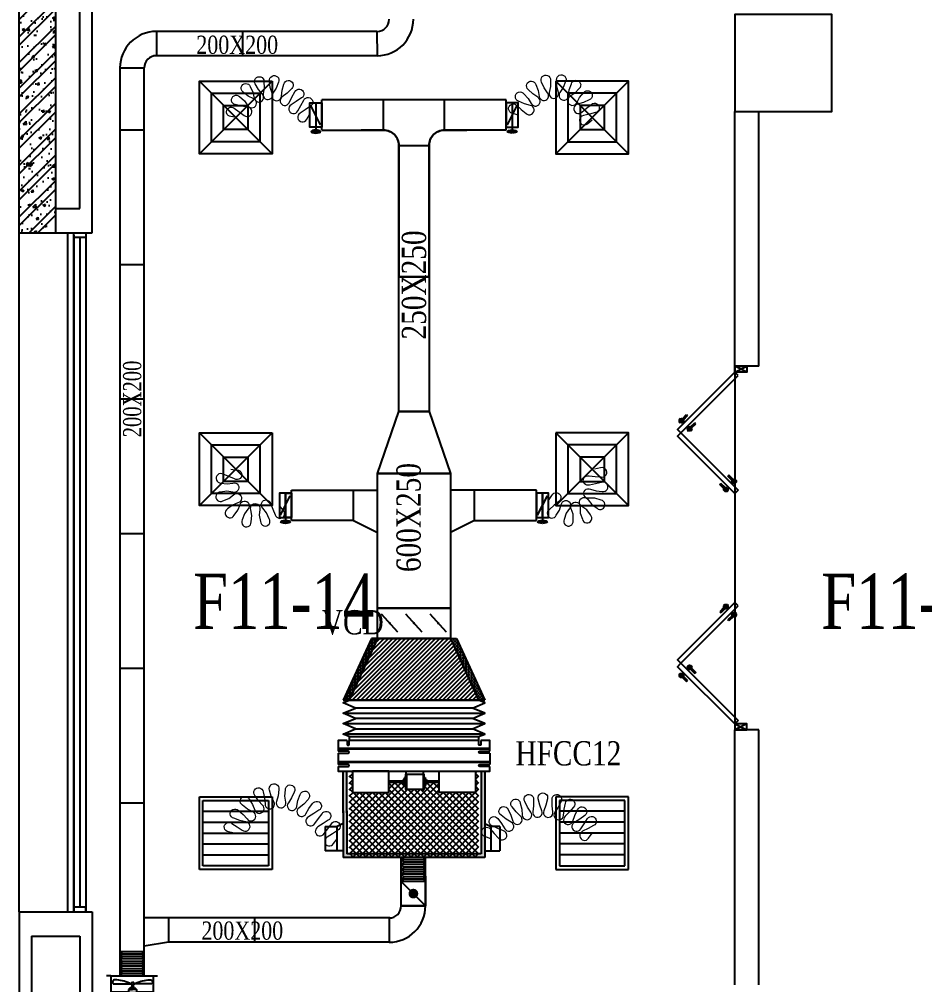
# Model space of a CAD drawing. Header units: metres. Extents: x 352651 to 1421851, y -87441 to -24441.
# Drawn here: x 1263383 to 1270850, y -48536 to -40577 of the extents above; entities that cross this region are included whole.
import ezdxf
from ezdxf.enums import TextEntityAlignment as Align

# ---------------------------------------------------------------- set-up
doc = ezdxf.new("R2010")
doc.units = ezdxf.units.M
doc.header["$LTSCALE"] = 300
doc.header["$MEASUREMENT"] = 0
for name, color, linetype in [('bat noi mem', 4, 'CONTINUOUS'), ('CUA', 8, 'CONTINUOUS'), ('CUAGIO', 2, 'CONTINUOUS'), ('HATCH', 145, 'CONTINUOUS'), ('KT', 1, 'CONTINUOUS'), ('THAY', 9, 'CONTINUOUS'), ('thiet bi', 11, 'CONTINUOUS'), ('TUONG', 7, 'CONTINUOUS'), ('vach', 6, 'CONTINUOUS')]:
    doc.layers.add(name, color=color, linetype=linetype)
doc.layers.add('noi mem', color=5, linetype='BATTING', lineweight=0)
doc.styles.add('PHU', font='vntimeh.shx', dxfattribs={"width": 0.8})
doc.styles.add('ROMANS', font='romans.shx', dxfattribs={"width": 0.75, "bigfont": 'romancvn.shx'})
doc.linetypes.add('BATTING', pattern='A,0.0001,-0.1,[134,ltypeshp.shx,S=0.1,R=0,X=-0.1,Y=0],-0.2,[134,ltypeshp.shx,S=0.1,R=180,X=0.1,Y=0],-0.1', length=0.4001)
pattern_1 = [(0, (805451.703, -331466.172), (6.25, 12.5), [0, -12.5])]

# ---------------------------------------------------------------- blocks, each defined once
blk = doc.blocks.new('SAD')
at = {"layer": 'CUAGIO', "color": 8}
for p, q in [((-300, -300), (300, 300)), ((300, -300), (-300, 300))]:
    blk.add_line(p, q, dxfattribs=at)
at = {"layer": 'CUAGIO'}
blk.add_lwpolyline([(300, -300), (300, 300), (-300, 300), (-300, -300)], close=True, dxfattribs=at)
at = {"layer": 'CUAGIO', "color": 8}
for points in [[(200, -200), (200, 200), (-200, 200), (-200, -200)], [(100, -100), (100, 100), (-100, 100), (-100, -100)]]:
    blk.add_lwpolyline(points, close=True, dxfattribs=at)
blk = doc.blocks.new('SAG')
at = {"layer": 'CUAGIO'}
for p, q in [((-300, 300), (-300, -300)), ((300, 300), (-300, 300)), ((300, -300), (300, 300)), ((-300, -300), (300, -300))]:
    blk.add_line(p, q, dxfattribs=at)
at = {"layer": 'CUAGIO', "color": 8}
for p, q in [((-270, 270), (-270, -270)), ((270, 270), (-270, 270)), ((-180, -270), (-180, 270)), ((-90, -270), (-90, 270)), ((0, -270), (0, 270)), ((90, -270), (90, 270)), ((180, -270), (180, 270)), ((270, -270), (270, 270)), ((-270, -270), (270, -270))]:
    blk.add_line(p, q, dxfattribs=at)
blk = doc.blocks.new('cot1')
at = {"layer": 'vach'}
blk.add_lwpolyline([(-400, -400), (400, -400), (400, 400), (-400, 400)], close=True, dxfattribs=at)
blk = doc.blocks.new('bac noi mem')
at = {"layer": 'bat noi mem'}
for p, q in [((493886.7, -64673), (493866.7, -64693)), ((494066.7, -64693), (493866.7, -64693)), ((493866.7, -64693), (493886.7, -64713)), ((494046.7, -64673), (493886.7, -64673)), ((494046.7, -64673), (494066.7, -64693)), ((494066.7, -64693), (494046.7, -64713)), ((493886.7, -64713), (493866.7, -64733)), ((494066.7, -64733), (493866.7, -64733)), ((493866.7, -64733), (493886.7, -64753)), ((493886.7, -64753), (493866.7, -64773)), ((494066.7, -64773), (493866.7, -64773)), ((493866.7, -64773), (493886.7, -64793)), ((494046.7, -64713), (493886.7, -64713)), ((494046.7, -64753), (493886.7, -64753)), ((494046.7, -64713), (494066.7, -64733)), ((494066.7, -64733), (494046.7, -64753)), ((494046.7, -64753), (494066.7, -64773)), ((494066.7, -64773), (494046.7, -64793)), ((493886.7, -64793), (493866.7, -64813)), ((494066.7, -64813), (493866.7, -64813)), ((493866.7, -64813), (493886.7, -64833)), ((493886.7, -64833), (493866.7, -64853)), ((494066.7, -64853), (493866.7, -64853)), ((493866.7, -64853), (493886.7, -64873)), ((494046.7, -64793), (493886.7, -64793)), ((494046.7, -64833), (493886.7, -64833)), ((494046.7, -64793), (494066.7, -64813)), ((494066.7, -64813), (494046.7, -64833)), ((494046.7, -64833), (494066.7, -64853)), ((494066.7, -64853), (494046.7, -64873)), ((494046.7, -64873), (493886.7, -64873))]:
    blk.add_line(p, q, dxfattribs=at)
blk = doc.blocks.new('1-van gio D200')
at = {"layer": 'CUAGIO'}
h = blk.add_hatch(dxfattribs=at)
h.set_pattern_fill('ANSI31', color=256, scale=100, style=0)
edge = h.paths.add_edge_path()
edge.add_ellipse((486127, -58494), major_axis=(-38.1, 0), ratio=0.310482, start_angle=0, end_angle=360, ccw=False)
for p, q in [((486127, -58257.4), (486127, -58494)), ((486167, -58437.3), (486087.1, -58277.5))]:
    blk.add_line(p, q, dxfattribs=at)
at = {"layer": 'CUAGIO', "const_width": 3}
for points in [[(486127, -58457.4), (486177, -58457.4), (486177, -58257.4), (486077, -58257.4), (486077, -58457.4), (486127, -58457.4)], [(486127, -58257.4), (486127, -58494)], [(486167, -58437.3), (486087.1, -58277.5)]]:
    blk.add_lwpolyline(points, dxfattribs=at)
at = {"layer": 'CUAGIO'}
blk.add_lwpolyline([(486177, -58457.4), (486077, -58457.4), (486077, -58257.4), (486177, -58257.4)], close=True, dxfattribs=at)
at = {"layer": 'CUAGIO', "const_width": 5.35}
blk.add_lwpolyline([(486130.7, -58357.4, -1), (486123.3, -58357.4, -1)], format="xyb", close=True, dxfattribs=at)
at = {"layer": 'CUAGIO', "extrusion": (0, 0, -1)}
blk.add_ellipse((486127, -58494), major_axis=(-38.1, 0), ratio=0.310482, start_param=-1.570796, end_param=4.712389, dxfattribs=at)
blk = doc.blocks.new('Quat thong gio 2')
at = {"layer": 'CUAGIO', "color": 2}
for p, q in [((604438.8, -54339.3), (604438.8, -54304.3)), ((604438.8, -54689.3), (604438.8, -54339.3)), ((604438.8, -54339.3), (604675.8, -54339.3)), ((604503.8, -54351.8), (604503.8, -54498.8)), ((604573.5, -54339.3), (604573.5, -54478.5)), ((604576, -54339.3), (604576, -54478.5)), ((604710.8, -54304.3), (604710.8, -54724.3)), ((604710.8, -54304.3), (604710.8, -54304.3)), ((604493.1, -54498.8), (604493.1, -54511)), ((604493.1, -54498.8), (604511.6, -54498.8)), ((604493.1, -54523.2), (604493.1, -54511)), ((604503.8, -54485.7), (604497.1, -54485.7)), ((604500.1, -54485.7), (604500.1, -54498.8)), ((604511.6, -54498.8), (604511.6, -54511)), ((604511.6, -54505.6), (604534.7, -54505.6)), ((604511.6, -54523.2), (604511.6, -54511)), ((604511.6, -54516.4), (604534.7, -54516.4)), ((604534.7, -54494.4), (604551.2, -54479.1)), ((604534.7, -54494.4), (604534.7, -54511)), ((604534.7, -54527.6), (604534.7, -54511)), ((604551.2, -54479.1), (604551.2, -54511)), ((604551.2, -54479.1), (604597.9, -54479.1)), ((604551.2, -54542.8), (604551.2, -54511)), ((604574.8, -54542.8), (604574.8, -54479.1)), ((604597.9, -54479.1), (604597.9, -54542.8)), ((604612.9, -54494.1), (604612.9, -54511)), ((604612.9, -54527.8), (604612.9, -54511)), ((604493.1, -54523.2), (604511.6, -54523.2)), ((604503.8, -54536.3), (604497.1, -54536.3)), ((604500.1, -54536.3), (604500.1, -54523.2)), ((604503.8, -54670.2), (604503.8, -54523.2)), ((604534.7, -54527.6), (604551.2, -54542.8)), ((604551.2, -54542.8), (604597.9, -54542.8)), ((604573.5, -54543.5), (604573.5, -54689.3)), ((604576, -54543.5), (604576, -54689.3)), ((604438.8, -54689.3), (604675.8, -54689.3)), ((604438.8, -54689.3), (604438.8, -54724.3)), ((604710.8, -54724.3), (604710.8, -54724.3))]:
    blk.add_line(p, q, dxfattribs=at)
at = {"layer": 'CUAGIO', "color": 2, "const_width": 1}
for points in [[(604438.8, -54304.3), (604438.8, -54339.3)], [(604438.8, -54724.3), (604438.8, -54689.3)]]:
    blk.add_lwpolyline(points, dxfattribs=at)
for points in [[(604710.8, -54304.3), (604710.8, -54304.3, -0.414214), (604675.8, -54339.3), (604438.8, -54339.3)], [(604710.8, -54724.3), (604710.8, -54724.3, 0.414214), (604675.8, -54689.3), (604438.8, -54689.3)]]:
    blk.add_lwpolyline(points, format="xyb", dxfattribs=at)
at = {"layer": 'CUAGIO', "color": 2}
for points in [[(604497.1, -54485.7, -0.067078), (604469.4, -54367, -0.673836), (604503.8, -54351.8)], [(604497.1, -54536.3, 0.067078), (604469.4, -54655, 0.673836), (604503.8, -54670.2)]]:
    blk.add_lwpolyline(points, format="xyb", dxfattribs=at)
for centre, radius, start, end in [((604675.8, -54304.3), 35, 270, 0), ((604574.8, -54477.6), 1.5, 213.55731, 326.44269), ((604597.9, -54494.1), 15, 0, 90), ((604574.8, -54544.3), 1.5, 33.55731, 146.44269), ((604597.9, -54527.8), 15, 270, 0), ((604675.8, -54724.3), 35, 0, 90)]:
    blk.add_arc(centre, radius, start, end, dxfattribs=at)

msp = doc.modelspace()

# ---------------------------------------------------------------- hatches: boundary and pattern name
at = {"layer": 'CUAGIO'}
h = msp.add_hatch(dxfattribs=at)
h.set_pattern_fill('DOTS', color=256, scale=200, style=0)
h.set_pattern_definition(pattern_1)
h.paths.add_polyline_path([(1266104.7, -46191), (1266054.7, -46191), (1266288.2, -45681), (1266338.2, -45681)])
h = msp.add_hatch(dxfattribs=at)
h.set_pattern_fill('ANSI31', color=256, scale=200, style=0)
h.set_pattern_definition([(45, (445500.002, -63300), (-17.6776695, 17.6776695), [])])
h.paths.add_polyline_path([(1266938.2, -45681), (1266338.2, -45681), (1266104.7, -46191), (1267171.7, -46191)])
h = msp.add_hatch(dxfattribs=at)
h.set_pattern_fill('DOTS', color=256, scale=200, style=0)
h.set_pattern_definition(pattern_1)
h.paths.add_polyline_path([(1266938.2, -45681), (1266988.2, -45681), (1267221.7, -46191), (1267171.7, -46191)])
h = msp.add_hatch(dxfattribs=at)
h.set_pattern_fill('DOTS', color=256, scale=200, style=0)
h.set_pattern_definition([(0, (431697.909, -107550.999), (6.25, 12.5), [0, -12.5])])
h.paths.add_polyline_path([(1267221.7, -46776.5), (1267191.7, -46776.5), (1267191.7, -47456.5), (1266084.7, -47456.5), (1266084.7, -47103.9), (1266084.7, -46776.5), (1266054.7, -46776.5), (1266054.7, -47118.9), (1266054.7, -47486.5), (1267221.7, -47486.5)])
at = {"layer": 'CUAGIO', "ltscale": 1.5}
h = msp.add_hatch(dxfattribs=at)
h.set_pattern_fill('ANSI37', color=9, scale=300, angle=360, style=0)
h.set_pattern_definition([(45, (799259.744, -626.906), (-26.5165043, 26.5165043), []), (135, (799259.744, -626.906), (-26.5165043, -26.5165043), [])])
h.paths.add_polyline_path([(1267171.7, -47486.5), (1267171.7, -46776.5), (1267145.6, -46776.5), (1267145.6, -46951.5), (1266845.6, -46951.5), (1266845.6, -46868.6), (1266740.4, -46868.6), (1266740.4, -46884.2), (1266729.8, -46884.2), (1266729.8, -46900), (1266719.9, -46900), (1266719.9, -46925, -1), (1266713.5, -46927.1), (1266577.3, -46927.1, -1), (1266570.8, -46925), (1266570.8, -46900), (1266560.9, -46900), (1266560.9, -46884.2), (1266550.4, -46884.2), (1266550.4, -46868.6), (1266430.7, -46868.6), (1266430.7, -46951.5), (1266130.7, -46951.5), (1266130.7, -46776.5), (1266104.7, -46776.5), (1266104.7, -47118.9), (1266104.7, -47486.5)])
at = {"layer": 'HATCH', "linetype": 'Continuous'}
h = msp.add_hatch(dxfattribs=at)
h.set_pattern_fill('ANSI32,_O', color=256, scale=400)
h.set_pattern_definition([(45, (805450.65, -347827.19), (-106.066017, 106.066017), []), (45, (805521.36, -347827.19), (-106.066017, 106.066017), [])])
h.paths.add_polyline_path([(1263683.2, -39136.2), (1263383.2, -39136.2), (1263383.2, -39889, -0.364811), (1263408, -39918.6, -0.364811), (1263383.2, -39948.1), (1263383.2, -40936.2), (1263683.2, -40936.2)])
h.paths.add_polyline_path([(1263683.2, -40936.2), (1263383.2, -40936.2), (1263383.2, -42336.2), (1263683.2, -42336.2)])
h = msp.add_hatch(dxfattribs=at)
h.set_pattern_fill('AR-CONC,_O', color=256, scale=30)
h.set_pattern_definition([(50, (805450.65, -347827.19), (215.178055, -18.82564), [22.5, -247.5]), (355, (805450.65, -347827.19), (-41.6254, 225.65764), [18, -198]), (100.4514, (805468.59, -347828.75), (173.552815, 206.83186), [19.12206, -210.34263]), (46.1842, (805450.65, -347767.19), (320.17231, -49.6557), [33.75, -371.25]), (96.6356, (805477.33, -347771.32), (280.39881, 292.23536), [28.68309, -315.5139]), (351.1842, (805450.65, -347767.2), (280.39858, 292.23558), [27, -297]), (21, (805480.65, -347782.19), (179.072116, -120.78567), [22.5, -247.5]), (326, (805480.65, -347782.19), (72.9946, 217.54501), [18, -198]), (71.4514, (805495.58, -347792.25), (252.06679, 96.75915), [19.12206, -210.34263]), (37.5, (805450.65, -347827.19), (3.647957, 99.868156), [0, -195.6, 0, -201, 0, -198.75]), (7.5, (805450.65, -347827.19), (78.920861, 118.323514), [0, -114.6, 0, -191.1, 0, -75.75]), (327.5, (805383.75, -347827.19), (160.146731, -6.766462), [0, -75, 0, -234, 0, -310.5]), (317.5, (805353.75, -347827.19), (174.95585, 30.031495), [0, -97.5, 0, -155.4, 0, -220.5])])
h.paths.add_polyline_path([(1263683.2, -39136.2), (1263383.2, -39136.2), (1263383.2, -39889, -0.364811), (1263408, -39918.6, -0.364811), (1263383.2, -39948.1), (1263383.2, -40936.2), (1263683.2, -40936.2)])
h.paths.add_polyline_path([(1263683.2, -40936.2), (1263383.2, -40936.2), (1263383.2, -42336.2), (1263683.2, -42336.2)])

# ---------------------------------------------------------------- linework, layer by layer
at = {"layer": 'bat noi mem'}
for p, q in [((1266104.7, -46191), (1267171.7, -46191)), ((1267171.7, -46191), (1266104.7, -46191)), ((1266054.7, -46298.2), (1267221.7, -46298.2)), ((1267121.7, -46255.3), (1266154.7, -46255.3)), ((1266054.7, -46383.9), (1267221.7, -46383.9)), ((1267121.7, -46341), (1266154.7, -46341)), ((1267221.7, -46469.6), (1266054.7, -46469.6)), ((1266154.7, -46426.8), (1267121.7, -46426.8)), ((1264413.4, -48264.2), (1264213.4, -48264.2)), ((1264213.4, -48284.2), (1264233.4, -48264.2)), ((1264413.4, -48284.2), (1264213.4, -48284.2)), ((1264233.4, -48304.2), (1264213.4, -48284.2)), ((1264213.4, -48324.2), (1264233.4, -48304.2)), ((1264393.4, -48304.2), (1264233.4, -48304.2)), ((1264413.4, -48284.2), (1264393.4, -48264.2)), ((1264393.4, -48304.2), (1264413.4, -48284.2)), ((1264413.4, -48324.2), (1264393.4, -48304.2)), ((1264413.4, -48324.2), (1264213.4, -48324.2)), ((1264233.4, -48344.2), (1264213.4, -48324.2)), ((1264213.4, -48364.2), (1264233.4, -48344.2)), ((1264413.4, -48364.2), (1264213.4, -48364.2)), ((1264233.4, -48384.2), (1264213.4, -48364.2)), ((1264213.4, -48404.2), (1264233.4, -48384.2)), ((1264393.4, -48344.2), (1264233.4, -48344.2)), ((1264393.4, -48384.2), (1264233.4, -48384.2)), ((1264393.4, -48344.2), (1264413.4, -48324.2)), ((1264413.4, -48364.2), (1264393.4, -48344.2)), ((1264393.4, -48384.2), (1264413.4, -48364.2)), ((1264413.4, -48404.2), (1264393.4, -48384.2)), ((1264413.4, -48404.2), (1264213.4, -48404.2)), ((1264233.4, -48424.2), (1264213.4, -48404.2)), ((1264213.4, -48444.2), (1264233.4, -48424.2)), ((1264413.4, -48444.2), (1264213.4, -48444.2)), ((1264233.4, -48464.2), (1264213.4, -48444.2)), ((1264393.4, -48424.2), (1264233.4, -48424.2)), ((1264393.4, -48464.2), (1264233.4, -48464.2)), ((1264393.4, -48424.2), (1264413.4, -48404.2)), ((1264413.4, -48444.2), (1264393.4, -48424.2)), ((1264393.4, -48464.2), (1264413.4, -48444.2))]:
    msp.add_line(p, q, dxfattribs=at)
for points in [[(1266104.7, -46491), (1266054.7, -46469.6), (1266154.7, -46426.8), (1266054.7, -46383.9), (1266154.7, -46341), (1266054.7, -46298.2), (1266154.7, -46255.3), (1266054.7, -46212.5), (1266104.7, -46191)], [(1267171.7, -46491), (1267221.7, -46469.6), (1267121.7, -46426.8), (1267221.7, -46383.9), (1267121.7, -46341), (1267221.7, -46298.2), (1267121.7, -46255.3), (1267221.7, -46212.5), (1267171.7, -46191)]]:
    msp.add_lwpolyline(points, dxfattribs=at)
at = {"layer": 'CUA', "linetype": 'Continuous'}
for p, q in [((1263833.2, -47936.2), (1263833.2, -42356.2)), ((1263833.2, -42356.2), (1263833.2, -47936.2)), ((1263883.2, -42376.2), (1263883.2, -47896.2)), ((1263933.2, -42356.2), (1263933.2, -47936.2))]:
    msp.add_line(p, q, dxfattribs=at)
at = {"layer": 'CUA', "ltscale": 0.2}
for p, q in [((1269283.2, -43486.2), (1269383.2, -43436.2)), ((1269383.2, -43486.2), (1269283.2, -43436.2)), ((1269383.2, -43486.2), (1269283.2, -43486.2)), ((1269383.2, -43486.2), (1269383.2, -43486.2)), ((1268851.7, -43870.1), (1268886.5, -43835.3)), ((1268860, -43878.5), (1268894.9, -43843.6)), ((1268886.5, -43835.3), (1268894.9, -43843.6)), ((1268825.9, -43904.3), (1268864.7, -43865.4)), ((1268861.8, -43903.2), (1268827, -43868.4)), ((1268893.4, -43971.8), (1268932.2, -43933)), ((1268894.5, -43935.9), (1268929.2, -43970.6)), ((1268919.2, -43937.6), (1268954, -43902.8)), ((1268927.5, -43946), (1268962.4, -43911.1)), ((1268962.4, -43911.1), (1268954, -43902.8)), ((1269160.3, -44411.4), (1269168.6, -44403.1)), ((1269195.1, -44446.2), (1269160.3, -44411.4)), ((1269203.4, -44437.9), (1269168.6, -44403.1)), ((1269236.1, -44335.5), (1269227.8, -44343.9)), ((1269262.6, -44378.7), (1269227.8, -44343.9)), ((1269271, -44370.4), (1269236.1, -44335.5)), ((1269296.8, -44404.5), (1269258, -44365.7)), ((1269260.8, -44403.5), (1269295.6, -44368.7)), ((1269229.2, -44472), (1269190.4, -44433.2)), ((1269228.2, -44436.1), (1269193.4, -44470.9)), ((1269195.1, -45426.2), (1269160.3, -45461)), ((1269203.4, -45434.5), (1269168.6, -45469.3)), ((1269229.2, -45400.4), (1269190.4, -45439.2)), ((1269228.2, -45436.3), (1269193.4, -45401.5)), ((1269160.3, -45461), (1269168.6, -45469.3)), ((1269262.6, -45493.7), (1269227.8, -45528.5)), ((1269271, -45502), (1269236.1, -45536.9)), ((1269296.8, -45467.9), (1269258, -45506.7)), ((1269260.8, -45468.9), (1269295.6, -45503.7)), ((1269236.1, -45536.9), (1269227.8, -45528.5)), ((1268893.4, -45900.6), (1268932.2, -45939.4)), ((1268894.5, -45936.5), (1268929.2, -45901.8)), ((1268825.9, -45968.1), (1268864.7, -46006.9)), ((1268861.8, -45969.2), (1268827, -46004)), ((1268851.7, -46002.3), (1268886.5, -46037.1)), ((1268860, -45993.9), (1268894.9, -46028.8)), ((1268919.2, -45934.8), (1268954, -45969.6)), ((1268927.5, -45926.4), (1268962.4, -45961.2)), ((1268962.4, -45961.2), (1268954, -45969.6)), ((1268886.5, -46037.1), (1268894.9, -46028.8)), ((1269383.2, -46386.2), (1269283.2, -46386.2)), ((1269283.2, -46386.2), (1269383.2, -46436.2)), ((1269383.2, -46386.2), (1269283.2, -46436.2)), ((1269383.2, -46386.2), (1269383.2, -46386.2))]:
    msp.add_line(p, q, dxfattribs=at)
at = {"layer": 'CUA', "linetype": 'Continuous'}
for points in [[(1263933.2, -42336.2), (1263933.2, -42376.2), (1263833.2, -42376.2), (1263833.2, -42336.2)], [(1263933.2, -47936.2), (1263933.2, -47896.2), (1263833.2, -47896.2), (1263833.2, -47936.2)]]:
    msp.add_lwpolyline(points, close=True, dxfattribs=at)
at = {"layer": 'CUA', "ltscale": 0.2}
for points in [[(1269283.2, -43486.2), (1269283.2, -43436.2), (1269383.2, -43436.2), (1269383.2, -43486.2)], [(1269311.5, -43514.5), (1269283.2, -43486.2), (1268811.2, -43958.2), (1268839.5, -43986.5)], [(1269311.5, -44458.4), (1269283.2, -44486.7), (1268811.2, -44014.7), (1268839.5, -43986.5)], [(1269311.5, -45413.9), (1269283.2, -45385.7), (1268811.2, -45857.6), (1268839.5, -45885.9)], [(1269311.5, -46357.9), (1269283.2, -46386.2), (1268811.2, -45914.2), (1268839.5, -45885.9)], [(1269283.2, -46386.2), (1269283.2, -46436.2), (1269383.2, -46436.2), (1269383.2, -46386.2)]]:
    msp.add_lwpolyline(points, close=True, dxfattribs=at)
for centre in [(1268844.4, -43885.8), (1268911.9, -43953.3), (1269278.3, -44386), (1269210.8, -44453.5), (1269210.8, -45418.8), (1269278.3, -45486.4), (1268911.9, -45919.1), (1268844.4, -45986.6)]:
    msp.add_circle(centre, 17.3, dxfattribs=at)
at = {"layer": 'CUAGIO', "color": 2}
for p, q in [((1266333.2, -40677), (1264513.4, -40677)), ((1264513.4, -40677), (1264513.4, -40877)), ((1265223.2, -40678.8), (1265223.5, -40878.8)), ((1266333.2, -40677), (1266333.5, -40877)), ((1266333.5, -40877), (1264513.4, -40877)), ((1264213.4, -40977), (1264213.4, -48464.2)), ((1264213.4, -40977), (1264413.4, -40977)), ((1264413.4, -48464.2), (1264413.4, -40977)), ((1264213.4, -41487), (1264413.4, -41487)), ((1264213.4, -42597), (1264413.4, -42597)), ((1264213.4, -43707), (1264413.4, -43707)), ((1264213.4, -44817), (1264413.4, -44817)), ((1264213.4, -45927), (1264413.4, -45927)), ((1267191.7, -46776.5), (1267191.7, -47456.5)), ((1267221.7, -46776.5), (1267221.7, -47486.5)), ((1264213.4, -47037), (1264413.4, -47037)), ((1267221.7, -47486.5), (1266054.7, -47486.5)), ((1267191.7, -47456.5), (1266084.7, -47456.5)), ((1266533.2, -47886.2), (1266533.2, -47486.5)), ((1266733.2, -47886.2), (1266733.2, -47486.5)), ((1266733.2, -47641.1), (1266733.2, -47886.2)), ((1266438.2, -47986.2), (1264413.4, -47986.2)), ((1266438.2, -48186.2), (1264613.1, -48186.2))]:
    msp.add_line(p, q, dxfattribs=at)
at = {"layer": 'CUAGIO'}
for p, q in [((1265878.2, -41491), (1265878.2, -41241)), ((1266388.2, -41491), (1266388.2, -41241)), ((1266888.2, -41241), (1266888.2, -41491)), ((1267398.2, -41491), (1267398.2, -41241)), ((1266513.2, -41616), (1266763.2, -41616)), ((1265628.2, -44709.2), (1265628.2, -44459.2)), ((1265628.2, -44459.2), (1266338.2, -44459.2)), ((1266138.2, -44709.2), (1266138.2, -44459.2)), ((1267648.2, -44459.2), (1266938.2, -44459.2)), ((1267138.2, -44709.2), (1267138.2, -44459.2)), ((1267648.2, -44709.2), (1267648.2, -44459.2)), ((1266138.2, -44709.2), (1265628.2, -44709.2)), ((1266138.2, -44709.2), (1266338.2, -44809.2)), ((1267138.2, -44709.2), (1266938.2, -44809.2)), ((1267138.2, -44709.2), (1267648.2, -44709.2)), ((1266938.2, -45431), (1266338.2, -45431)), ((1266938.2, -45431), (1266338.2, -45431)), ((1266505.1, -45630.3), (1266371.2, -45481.7)), ((1266705.1, -45630.3), (1266571.2, -45481.7)), ((1266905.1, -45630.3), (1266771.2, -45481.7)), ((1266288.2, -45681), (1266054.7, -46191)), ((1266338.2, -45681), (1266104.7, -46191)), ((1266338.2, -45681), (1266288.2, -45681)), ((1266288.2, -45681), (1266988.2, -45681)), ((1266338.2, -45681), (1266288.2, -45681)), ((1266938.2, -45681), (1267171.7, -46191)), ((1266938.2, -45681), (1266988.2, -45681)), ((1266938.2, -45681), (1266988.2, -45681)), ((1266988.2, -45681), (1267221.7, -46191)), ((1267221.7, -46191), (1266054.7, -46191)), ((1266054.7, -46191), (1267221.7, -46191)), ((1266104.7, -46191), (1267171.7, -46191)), ((1267171.7, -46191), (1266104.7, -46191)), ((1266054.7, -47118.9), (1266054.7, -46776.5)), ((1266084.7, -47118.9), (1266084.7, -46776.5)), ((1266054.7, -47103.9), (1266054.7, -47486.5)), ((1266084.7, -47103.9), (1266084.7, -47456.5)), ((1265905, -47232.6), (1265905, -47432.6)), ((1266004.7, -47432.6), (1266004.7, -47232.6)), ((1266004.7, -47432.6), (1266004.7, -47232.6)), ((1266004.7, -47432.6), (1266004.7, -47232.6)), ((1267271.7, -47232.6), (1267271.7, -47432.6)), ((1267346.4, -47232.6), (1267346.4, -47432.6)), ((1266004.7, -47432.6), (1265905, -47432.6)), ((1267246.7, -47432.6), (1267346.4, -47432.6)), ((1266733.2, -47886.2), (1266733.2, -47675.3)), ((1266733.2, -47686.2), (1266533.2, -47686.2)), ((1266533.2, -47686.2), (1266733.2, -47886.2)), ((1266533.2, -47886.2), (1266733.2, -47886.2)), ((1266733.2, -47886.2), (1266533.2, -47886.2)), ((1266733.2, -47886.2), (1266533.2, -47886.2)), ((1264613.1, -47986.2), (1264613.1, -48186.2)), ((1265323.1, -47986.2), (1265323.1, -48186.2)), ((1266433.2, -47986.2), (1266433.2, -48186.2)), ((1264613.1, -48186.2), (1264413.4, -48218))]:
    msp.add_line(p, q, dxfattribs=at)
at = {"layer": 'CUAGIO', "ltscale": 1.5}
msp.add_line((1267398.2, -41241), (1265878.2, -41241), dxfattribs=at)
at = {"layer": 'CUAGIO'}
for points in [[(1265878.2, -41491), (1266388.2, -41491, -0.414214), (1266513.2, -41616), (1266513.2, -42701), (1266763.2, -42701), (1266763.2, -41616, -0.414214), (1266888.2, -41491), (1267073.2, -41491)], [(1267398.2, -41491), (1266888.2, -41491, 0.414214), (1266763.2, -41616), (1266763.2, -42701), (1266513.2, -42701), (1266513.2, -41616, 0.414214), (1266388.2, -41491), (1266203.2, -41491)]]:
    msp.add_lwpolyline(points, format="xyb", dxfattribs=at)
for points in [[(1266513.2, -43811), (1266513.2, -42701), (1266763.2, -42701), (1266763.2, -43811)], [(1266938.2, -44321), (1266338.2, -44321), (1266513.2, -43811), (1266763.2, -43811)], [(1265628.2, -44684.2), (1265578.2, -44684.2), (1265578.2, -44484.2), (1265628.2, -44484.2)], [(1267648.2, -44684.2), (1267698.2, -44684.2), (1267698.2, -44484.2), (1267648.2, -44484.2)], [(1266338.2, -45431), (1266938.2, -45431), (1266938.2, -45681), (1266338.2, -45681)]]:
    msp.add_lwpolyline(points, close=True, dxfattribs=at)
at = {"layer": 'CUAGIO', "color": 2}
msp.add_lwpolyline([(1266338.2, -44321), (1266938.2, -44321), (1266938.2, -45431), (1266338.2, -45431)], close=True, dxfattribs=at)
at = {"layer": 'CUAGIO'}
for points, const_width in [([(1266433.2, -45556, 1), (1266443.2, -45556, 1)], 10), ([(1266633.2, -45556, 1), (1266643.2, -45556, 1)], 10), ([(1266833.2, -45556, 1), (1266843.2, -45556, 1)], 10), ([(1266613.2, -47785.3, 1), (1266653.2, -47785.3, 1)], 40)]:
    msp.add_lwpolyline(points, format="xyb", close=True, dxfattribs=dict(at, const_width=const_width))
for points in [[(1265905, -47232.6), (1266004.7, -47232.6)], [(1266054.7, -47207.4), (1266004.7, -47232.6)], [(1267221.7, -47207.4), (1267271.7, -47232.6)], [(1267346.4, -47232.6), (1267271.7, -47232.6)], [(1266054.7, -47432.6), (1266004.7, -47432.6)], [(1267221.7, -47432.6), (1267271.7, -47432.6)]]:
    msp.add_lwpolyline(points, dxfattribs=at)
for centre, radius, start, end in [((1266333, -40577), 100, 270.09296, 0.09296), ((1266333, -40577), 300, 270.09296, 0.09296), ((1266433.2, -47886.2), 100, 270, 0), ((1266433.2, -47886.2), 300, 270, 0)]:
    msp.add_arc(centre, radius, start, end, dxfattribs=at)
at = {"layer": 'CUAGIO', "color": 2}
for radius in [300, 100]:
    msp.add_arc((1264513.4, -40977), radius, 90.00001, 180, dxfattribs=at)
at = {"layer": 'noi mem', "linetype": 'ByBlock', "ltscale": 1.5}
for points in [[(1265178.2, -41386.2), (1265127.2, -41378.9, -1.333333), (1265155.3, -41309.4), (1265197, -41339.6), (1265238.7, -41369.9, 1.333333), (1265266.8, -41300.4), (1265215.8, -41293.1), (1265164.7, -41280.1, -1.333333), (1265199.8, -41213.8), (1265239.3, -41248.8), (1265269, -41289.4, 1.333333), (1265316.7, -41231.5), (1265271.2, -41210.1), (1265229.3, -41178, -1.333333), (1265287.6, -41130.9), (1265310.1, -41178.6), (1265321.5, -41227.6, 1.333333), (1265388.1, -41193.1), (1265354.7, -41155.5), (1265328.7, -41109.6, -1.333333), (1265400.9, -41089.2), (1265402.9, -41141.9), (1265394.1, -41191.4, 1.333333), (1265468.9, -41185.9), (1265452.9, -41138.2), (1265447.1, -41085.8, -1.333333), (1265521.5, -41095.4), (1265502.6, -41144.6), (1265475, -41186.7, 1.333333), (1265546, -41211), (1265550, -41160.9), (1265565.3, -41110.4, -1.333333), (1265630, -41148.5), (1265593.2, -41186.3), (1265551.6, -41215.3, 1.333333), (1265608.2, -41264.5), (1265631.1, -41219.3), (1265656.1, -41174.2, -1.333333), (1265711, -41225.3), (1265667.9, -41253.4), (1265624.7, -41281.6, 1.333333), (1265679.7, -41332.7), (1265704.6, -41287.6), (1265729.6, -41242.6, -1.333333), (1265784.5, -41293.7), (1265741.4, -41321.8), (1265698.3, -41350, 1.333333), (1265753.2, -41401.1), (1265778.2, -41356)], [(1267498.2, -41366), (1267449.1, -41351.7, -1.333333), (1267484.9, -41285.8), (1267523.6, -41319.2), (1267562.3, -41352.7, 1.333333), (1267598.2, -41286.8), (1267549.1, -41272.5), (1267501, -41251.8, -1.333333), (1267544.3, -41190.5), (1267579.8, -41229), (1267605.9, -41271.6, 1.333333), (1267659.8, -41219.5), (1267618.1, -41192), (1267580.8, -41155.2, -1.333333), (1267643.5, -41114), (1267662.6, -41162.8), (1267671.2, -41212, 1.333333), (1267740.5, -41183.2), (1267711.7, -41142.4), (1267690.5, -41094.5, -1.333333), (1267763.9, -41079.1), (1267763.8, -41131.5), (1267753.8, -41180.4, 1.333333), (1267828.8, -41179), (1267817, -41130.5), (1267814.8, -41078.1, -1.333333), (1267888.8, -41090.7), (1267869.4, -41139.4), (1267842.2, -41181.3, 1.333333), (1267912.5, -41207.4), (1267919.3, -41157.9), (1267936.5, -41108.4, -1.333333), (1268000.7, -41147.2), (1267964.8, -41185.4), (1267924.2, -41214.5, 1.333333), (1267980, -41264.5), (1268004.5, -41221), (1268038.6, -41181.2, -1.333333), (1268084.1, -41240.8), (1268036.8, -41263.2), (1267988.1, -41276.4, 1.333333), (1268023, -41342.9), (1268061.5, -41310.4), (1268101.7, -41278.7, -1.333333), (1268134.5, -41346.2), (1268084.8, -41358.3), (1268035.1, -41370.4, 1.333333), (1268068, -41437.8), (1268108.2, -41406.2)], [(1265128.2, -44286.2), (1265178.1, -44292.9, -1.333333), (1265158.6, -44365.3), (1265112, -44346), (1265064.4, -44327.5, 1.333333), (1265046.4, -44400.3), (1265097.1, -44406.2), (1265145.1, -44400.6, -1.333333), (1265143.5, -44475.6), (1265095.8, -44468), (1265043.7, -44474.5, 1.333333), (1265062.3, -44547.2), (1265111.1, -44527.8), (1265149.3, -44498.2, -1.333333), (1265186.8, -44563.1), (1265142, -44581.4), (1265100.9, -44614, 1.333333), (1265154.5, -44666.4), (1265186.2, -44624.6), (1265203.4, -44579.4, -1.333333), (1265269.2, -44615.5), (1265240.4, -44654.3), (1265222.1, -44703.6, 1.333333), (1265295.1, -44720.6), (1265300.5, -44668.4), (1265291.9, -44620.8, -1.333333), (1265366.8, -44617.6), (1265362.3, -44665.7), (1265372.2, -44717.3, 1.333333), (1265443.5, -44694), (1265421, -44646.5), (1265390.7, -44606.7, -1.333333), (1265455.7, -44569.4), (1265474.8, -44615.7), (1265494.6, -44662, 1.333333), (1265559.2, -44623.9), (1265528.2, -44584.2)], [(1267748.2, -44544.2), (1267775.6, -44501.6, -1.333333), (1267831.8, -44551.2), (1267793.1, -44583.7), (1267754.6, -44617.3, 1.333333), (1267811.7, -44665.9), (1267838.7, -44622.5), (1267853, -44576.5, -1.333333), (1267920.2, -44609.9), (1267892.1, -44649.1), (1267876.8, -44699.8, 1.333333), (1267950.9, -44710.8), (1267951, -44657.9), (1267935.6, -44612.2, -1.333333), (1268009.5, -44599.7), (1268009.8, -44648), (1268027.2, -44697.9, 1.333333), (1268093.7, -44663.3), (1268062.7, -44620.4), (1268023.3, -44592.5, -1.333333), (1268075.8, -44539), (1268104.5, -44577.8), (1268147.9, -44608, 1.333333), (1268181.3, -44540.9), (1268131, -44524.4), (1268082.8, -44525, -1.333333), (1268093.8, -44450.8), (1268139.8, -44465.5), (1268190.3, -44469.9, 1.333333), (1268185.7, -44395.1), (1268136.1, -44405.7), (1268086.7, -44416.6, -1.333333), (1268081.8, -44341.7), (1268132.2, -44345.9), (1268182.5, -44350.2, 1.333333), (1268177.6, -44275.3), (1268128.2, -44286.2)], [(1265158.2, -47286.2), (1265108.5, -47275.4, -1.333333), (1265137.3, -47206.2), (1265179.9, -47233.9), (1265222.3, -47261.7, 1.333333), (1265251.5, -47192.6), (1265202, -47181.6), (1265152.9, -47164.5, -1.333333), (1265189.7, -47099.2), (1265229.8, -47132.3), (1265262.2, -47170, 1.333333), (1265309, -47111.4), (1265265.1, -47088.1), (1265224, -47056.3, -1.333333), (1265279.7, -47006), (1265307.2, -47050.1), (1265325.9, -47096.2, 1.333333), (1265388.9, -47055.5), (1265354.7, -47019.5), (1265325.9, -46976.3, -1.333333), (1265394.6, -46946.3), (1265406.6, -46996.8), (1265409.8, -47046.4, 1.333333), (1265482.5, -47027.9), (1265461.5, -46982.8), (1265447.8, -46932.7, -1.333333), (1265522.5, -46926.1), (1265517.9, -46977.8), (1265505.2, -47025.9, 1.333333), (1265580, -47031.4), (1265574.4, -46982), (1265577.3, -46930.1, -1.333333), (1265650.3, -46947.5), (1265629.4, -46995.1), (1265602.1, -47036.7, 1.333333), (1265671.3, -47065.6), (1265681.7, -47017), (1265700.9, -46968.7, -1.333333), (1265764.6, -47008.4), (1265729.7, -47047), (1265690.6, -47077.7, 1.333333), (1265747, -47127.1), (1265772.3, -47084.3), (1265802.5, -47043.4, -1.333333), (1265853.8, -47098.1), (1265811.1, -47125.6), (1265768.3, -47153.1, 1.333333), (1265819.5, -47207.9), (1265849.8, -47167), (1265880, -47126.2, -1.333333), (1265931.3, -47180.9), (1265888.5, -47208.4), (1265845.7, -47235.9, 1.333333), (1265897, -47290.7), (1265927.2, -47249.8), (1265957.5, -47209, -1.333333), (1266008.7, -47263.7), (1265965.9, -47291.2), (1265923.2, -47318.7, 1.333333), (1265974.4, -47373.4), (1266004.7, -47332.6)], [(1267271.7, -47332.6), (1267223.7, -47314.1, -1.333333), (1267266.1, -47252.3), (1267300.7, -47290.3), (1267335.2, -47328.4, 1.333333), (1267377.6, -47266.5), (1267329.7, -47248), (1267282.4, -47226.1, -1.333333), (1267328.6, -47167), (1267361.2, -47207.6), (1267388, -47250.7, 1.333333), (1267440.6, -47197.2), (1267397.2, -47171.1), (1267356, -47139.1, -1.333333), (1267414.4, -47092), (1267437, -47138.9), (1267453.4, -47186.8, 1.333333), (1267516.7, -47146.6), (1267480.3, -47111.4), (1267447.4, -47071, -1.333333), (1267514.9, -47038.2), (1267526.4, -47089), (1267531.6, -47139.4, 1.333333), (1267602.3, -47114.4), (1267574.7, -47071.9), (1267551.8, -47025.1, -1.333333), (1267624.9, -47008.4), (1267624.7, -47060.5), (1267618.3, -47110.8, 1.333333), (1267692.9, -47102.4), (1267675.6, -47054.8), (1267663.8, -47004, -1.333333), (1267738.8, -47004.2), (1267726.8, -47054.9), (1267709.4, -47102.5, 1.333333), (1267783.9, -47111.1), (1267777.8, -47060.8), (1267777.7, -47008.7, -1.333333), (1267850.8, -47025.8), (1267827.7, -47072.5), (1267799.9, -47114.9, 1.333333), (1267870.5, -47140.1), (1267875.9, -47089.7), (1267887.6, -47038.9, -1.333333), (1267955, -47072), (1267921.9, -47112.3), (1267885.3, -47147.4, 1.333333), (1267948.4, -47187.9), (1267965.1, -47140), (1267987.9, -47093.2, -1.333333), (1268046, -47140.6), (1268004.8, -47172.4), (1267961.2, -47198.3, 1.333333), (1268013.6, -47252), (1268040.6, -47209.1), (1268070.4, -47167.2, -1.333333), (1268119.8, -47223.6), (1268074.4, -47247.6), (1268028.9, -47271.7, 1.333333), (1268078.4, -47328.1), (1268108.2, -47286.2)]]:
    msp.add_lwpolyline(points, format="xyb", dxfattribs=at)
at = {"layer": 'THAY', "linetype": 'Continuous'}
for p, q in [((1263383.2, -47936.2), (1263383.2, -42336.2)), ((1263783.2, -47936.2), (1263783.2, -42336.2))]:
    msp.add_line(p, q, dxfattribs=at)
at = {"layer": 'THAY'}
msp.add_line((1269283.2, -43436.2), (1269283.2, -46436.2), dxfattribs=at)
at = {"layer": 'thiet bi'}
for p, q in [((1266104.7, -46491), (1267171.7, -46491)), ((1266104.7, -46491), (1266104.7, -46522.5)), ((1267171.7, -46491), (1267171.7, -46522.5)), ((1267263.7, -46588.5), (1266012.7, -46588.5)), ((1267263.7, -46593.5), (1266012.7, -46593.5)), ((1267263.7, -46699.5), (1266012.7, -46699.5)), ((1267263.7, -46704.5), (1266012.7, -46704.5)), ((1266574, -46798.6), (1266574, -46776.5)), ((1266577.3, -46801), (1266577.3, -46927.1)), ((1266713.5, -46801), (1266713.5, -46927.1)), ((1266716.7, -46798.6), (1266716.7, -46776.5)), ((1266550.4, -46859.5), (1266430.7, -46859.5)), ((1266430.7, -46859.5), (1266430.7, -46868.6)), ((1266550.4, -46868.6), (1266430.7, -46868.6)), ((1266560.9, -46843.8), (1266550.4, -46843.8)), ((1266550.4, -46843.8), (1266550.4, -46884.2)), ((1266570.8, -46828.1), (1266560.9, -46828.1)), ((1266560.9, -46828.1), (1266560.9, -46900)), ((1266719.9, -46828.1), (1266729.8, -46828.1)), ((1266729.8, -46828.1), (1266729.8, -46900)), ((1266729.8, -46843.8), (1266740.4, -46843.8)), ((1266740.4, -46843.8), (1266740.4, -46884.2)), ((1266845.6, -46859.5), (1266740.4, -46859.5)), ((1266845.6, -46868.6), (1266740.4, -46868.6)), ((1266560.9, -46884.2), (1266550.4, -46884.2)), ((1266570.8, -46900), (1266560.9, -46900)), ((1266719.9, -46900), (1266729.8, -46900)), ((1266729.8, -46884.2), (1266740.4, -46884.2))]:
    msp.add_line(p, q, dxfattribs=at)
for points in [[(1266086.7, -46522.5), (1266012.7, -46522.5), (1266012.7, -46610)], [(1267173.7, -46522.5), (1266102.7, -46522.5)], [(1267263.7, -46610), (1267263.7, -46522.5), (1267189.7, -46522.5)], [(1266012.7, -46626), (1266012.7, -46721)], [(1267263.7, -46626), (1267263.7, -46721)], [(1266012.7, -46737), (1266012.7, -46776.5), (1267263.7, -46776.5), (1267263.7, -46737)]]:
    msp.add_lwpolyline(points, dxfattribs=at)
for points in [[(1266086.7, -46522.5), (1266086.7, -46554.5, 1), (1266102.7, -46554.5), (1266102.7, -46522.5)], [(1267189.7, -46522.5), (1267189.7, -46554.5, -1), (1267173.7, -46554.5), (1267173.7, -46522.5)], [(1266012.7, -46626), (1266094.7, -46626, 1), (1266094.7, -46610), (1266012.7, -46610)], [(1267263.7, -46626), (1267181.7, -46626, -1), (1267181.7, -46610), (1267263.7, -46610)], [(1266012.7, -46737), (1266094.7, -46737, 1), (1266094.7, -46721), (1266012.7, -46721)], [(1267263.7, -46737), (1267181.7, -46737, -1), (1267181.7, -46721), (1267263.7, -46721)]]:
    msp.add_lwpolyline(points, format="xyb", dxfattribs=at)
for points in [[(1266130.7, -46951.5), (1266430.7, -46951.5), (1266430.7, -46776.5), (1266130.7, -46776.5)], [(1266719.9, -46927.1), (1266570.8, -46927.1), (1266570.8, -46801), (1266719.9, -46801)], [(1267145.6, -46951.5), (1266845.6, -46951.5), (1266845.6, -46776.5), (1267145.6, -46776.5)]]:
    msp.add_lwpolyline(points, close=True, dxfattribs=at)
for centre, start, end in [((1266574, -46802), 18.04953, 161.95047), ((1266716.7, -46802), 18.04953, 161.95047), ((1266574, -46926), 198.04953, 341.95047), ((1266716.7, -46926), 198.04953, 341.95047)]:
    msp.add_arc(centre, 3.41, start, end, dxfattribs=at)
at = {"layer": 'TUONG'}
for p, q in [((1263383.2, -42336.2), (1263383.2, -39136.2)), ((1263683.2, -42336.2), (1263683.2, -39136.2)), ((1263983.2, -42336.2), (1263983.2, -39136.2)), ((1263883.2, -42136.2), (1263883.2, -39336.2)), ((1269283.2, -43436.2), (1269283.2, -41336.2)), ((1269483.2, -43436.2), (1269483.2, -41336.2)), ((1263683.2, -42136.2), (1263883.2, -42136.2)), ((1263383.2, -42336.2), (1263983.2, -42336.2)), ((1269483.2, -43436.2), (1269283.2, -43436.2)), ((1269283.2, -48536.2), (1269283.2, -46436.2)), ((1269483.2, -46436.2), (1269283.2, -46436.2)), ((1269483.2, -48536.2), (1269483.2, -46436.2)), ((1263383.2, -47936.2), (1263383.2, -49336.2)), ((1263383.2, -47936.2), (1263983.2, -47936.2)), ((1263983.2, -47936.2), (1263983.2, -48636.2)), ((1263483.2, -48136.2), (1263483.2, -48636.2)), ((1263483.2, -48136.2), (1263883.2, -48136.2)), ((1263883.2, -48136.2), (1263883.2, -48636.2))]:
    msp.add_line(p, q, dxfattribs=at)

# ---------------------------------------------------------------- block references
at = {"layer": 'CUAGIO', "xscale": -1}
for name, p, rotation in [('SAD', (1265168.2, -41386.2), 180), ('SAD', (1265168.2, -44286.2), 180), ('SAG', (1265168.2, -47286.2), 270)]:
    msp.add_blockref(name, p, dxfattribs=dict(at, rotation=rotation))
at = {"layer": 'CUAGIO'}
for name, p, rotation in [('SAD', (1268108.2, -41386.2), 180), ('SAD', (1268108.2, -44286.2), 180), ('SAG', (1268108.2, -47286.2), 90)]:
    msp.add_blockref(name, p, dxfattribs=dict(at, rotation=rotation))
for name, p in [('1-van gio D200', (779701.1, 16991.3)), ('bac noi mem', (772666.5, 17186.8))]:
    msp.add_blockref(name, p, dxfattribs=at)
at = {"layer": 'CUAGIO', "xscale": -1}
for p in [(1753575.2, 16991.3), (1751705.2, 13773.2), (1753825.2, 13773.2)]:
    msp.add_blockref('1-van gio D200', p, dxfattribs=at)
at = {"layer": 'CUAGIO', "color": 2, "rotation": 270}
msp.add_blockref('Quat thong gio 2', (1318827.7, 555974.6), dxfattribs=at)
at = {"layer": 'vach'}
msp.add_blockref('cot1', (1269683.2, -40936.2), dxfattribs=at)

# ---------------------------------------------------------------- texts
at = {"layer": 'CUAGIO', "color": 2, "style": 'PHU', "width": 0.75}
msp.add_text('200x200', height=150, rotation=90, dxfattribs=at).set_placement((1264389, -43707), align=Align.CENTER)
at = {"layer": 'CUAGIO', "color": 2, "attachment_point": 1, "style": 'PHU'}
for s, insert, char_height, width in [('200x200', (1264843.2, -40711.7), 150, 679.92), ('VCD', (1265878.5, -45447.6), 200, 439.881), ('hfcc12', (1267475, -46528.4), 200, 911.262), ('200x200', (1264885, -48015.5), 150, 679.92)]:
    msp.add_mtext(s, dxfattribs=dict(at, insert=insert, char_height=char_height, width=width))
at = {"layer": 'CUAGIO', "color": 2, "char_height": 200, "attachment_point": 1, "rotation": 90, "style": 'PHU'}
for s, insert, width in [('250x250', (1266537.9, -43216.7), 788.836), ('600x250', (1266493.5, -45134.5), 1155.253)]:
    msp.add_mtext(s, dxfattribs=dict(at, insert=insert, width=width))
at = {"layer": 'KT', "ltscale": 1.5, "char_height": 456.096, "width": 2517.297, "attachment_point": 1, "style": 'ROMANS'}
for s, insert in [('{\\fTimes New Roman|b0|i0|c0|p18;F11-14}', (1264817.3, -45146.5)), ('{\\fTimes New Roman|b0|i0|c0|p18;F11-15}', (1269997.3, -45146.5))]:
    msp.add_mtext(s, dxfattribs=dict(at, insert=insert))

doc.saveas('drawing.dxf')
